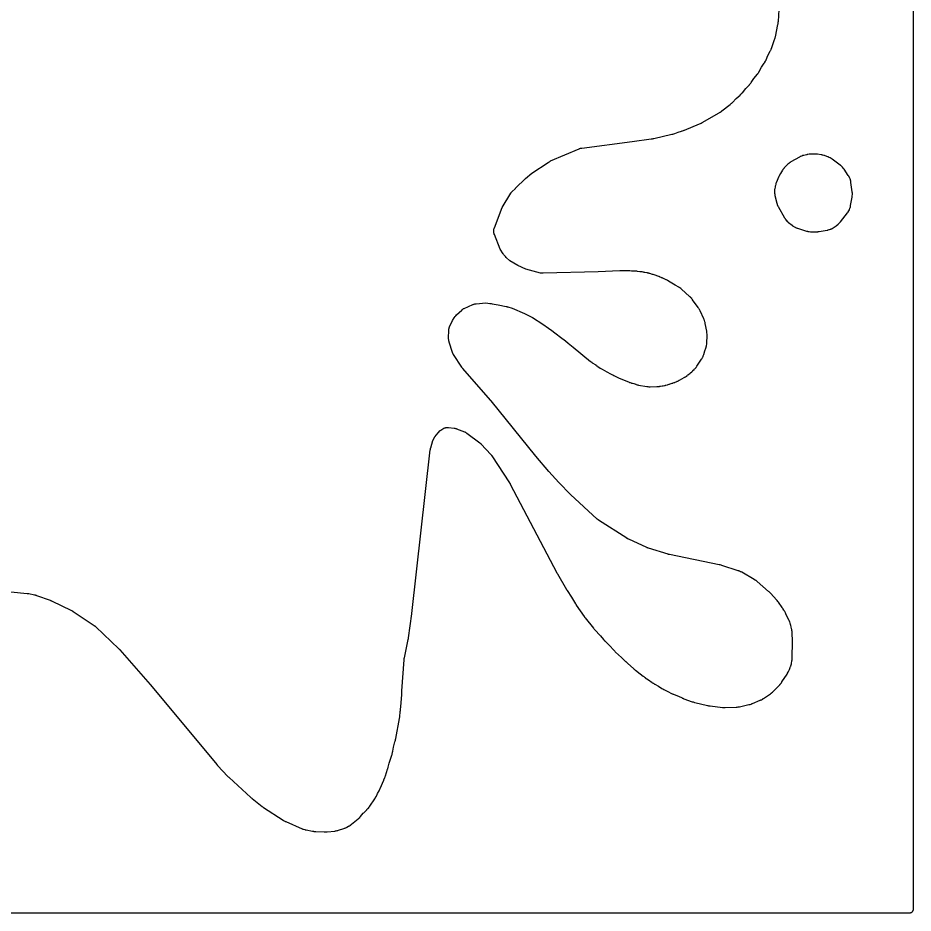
# Model space of a CAD drawing. Header units: millimetres. Extents: x 0 to 300, y 0 to 300.
# Drawn here: x 150 to 300, y -0.1 to 150 of the extents above; entities that cross this region are included whole.
import ezdxf

# ---------------------------------------------------------------- set-up
doc = ezdxf.new("R2010")
doc.units = ezdxf.units.MM
doc.layers.add('CUT', color=7, linetype='CONTINUOUS')

msp = doc.modelspace()

# ---------------------------------------------------------------- linework, layer by layer
at = {"layer": 'CUT'}
for points in [[(300.012, 298.5625), (300.012, 1.4375), (300.012, 0.5522), (300.0084, 0.4788), (299.9998, 0.4206), (299.9855, 0.3635), (299.9657, 0.3082), (299.9405, 0.255), (299.9103, 0.2046), (299.8753, 0.1573), (299.8358, 0.1137), (299.7922, 0.0743), (299.745, 0.0392), (299.6945, 0.009), (299.6414, -0.0162), (299.586, -0.036), (299.5289, -0.0503), (299.4708, -0.0589), (299.3973, -0.0625), (298.512, -0.0625), (1.4375, -0.0625)], [(148.7838, 53.7758), (151.5001, 53.5397), (151.5136, 53.5384), (151.545, 53.5352), (151.5585, 53.5337), (151.5749, 53.5318), (151.5883, 53.5301), (151.6197, 53.5259), (151.6331, 53.5241), (151.6542, 53.5209), (151.6676, 53.5188), (151.6988, 53.5138), (151.7122, 53.5115), (151.7285, 53.5086), (151.7418, 53.5061), (151.7728, 53.5), (151.7861, 53.4973), (152.7821, 53.288), (152.7973, 53.2847), (152.8326, 53.2766), (152.8477, 53.273), (152.8661, 53.2685), (152.8811, 53.2647), (152.9162, 53.2554), (152.9312, 53.2513), (152.9547, 53.2446), (152.9696, 53.2402), (153.0043, 53.2298), (153.0191, 53.2251), (153.0372, 53.2194), (153.0519, 53.2145), (153.0862, 53.2028), (153.1009, 53.1977), (155.3943, 52.3729), (155.4051, 52.369), (155.4302, 52.3595), (155.4409, 52.3554), (155.454, 52.3504), (155.4647, 52.3461), (155.4896, 52.3361), (155.5002, 52.3317), (155.517, 52.3247), (155.5276, 52.3202), (155.5522, 52.3095), (155.5627, 52.3049), (155.5755, 52.2991), (155.586, 52.2943), (155.6103, 52.283), (155.6207, 52.2781), (158.9411, 50.6846), (158.9557, 50.6774), (158.9897, 50.6604), (159.0042, 50.6529), (159.0217, 50.6437), (159.0361, 50.636), (159.0694, 50.6178), (159.0836, 50.6098), (159.1058, 50.5971), (159.1199, 50.5889), (159.1525, 50.5694), (159.1664, 50.5609), (159.1833, 50.5504), (159.197, 50.5417), (159.2289, 50.5211), (159.2425, 50.5121), (162.7762, 48.135), (162.784, 48.1297), (162.7963, 48.1212), (162.8157, 48.1075), (162.8441, 48.0868), (162.868, 48.0688), (162.8875, 48.0536), (162.8973, 48.0459), (162.9016, 48.0424), (162.9235, 48.0243), (162.9719, 47.9829), (163.0001, 47.9577), (163.0109, 47.9476), (163.0178, 47.9412), (166.9173, 44.2338), (166.9247, 44.2266), (166.9421, 44.2097), (166.9495, 44.2024), (166.9585, 44.1934), (166.9659, 44.186), (166.9829, 44.1687), (166.9901, 44.1613), (167.0015, 44.1494), (167.0086, 44.1418), (167.0252, 44.1241), (167.0323, 44.1165), (167.0408, 44.1072), (167.0478, 44.0994), (167.064, 44.0814), (167.0709, 44.0736), (172.1657, 38.2438), (172.1739, 38.2344), (172.1817, 38.2253), (172.1864, 38.2198), (172.1977, 38.2065), (172.2024, 38.2008), (183.2961, 24.8541), (183.3018, 24.8473), (183.3417, 24.8007), (183.3479, 24.7935), (183.3987, 24.7362), (183.4049, 24.7292), (183.4457, 24.6845), (183.4524, 24.6772), (185.1781, 22.8469), (185.1852, 22.8395), (185.2348, 22.7887), (185.2425, 22.7809), (185.3055, 22.7187), (185.3132, 22.7112), (185.3638, 22.6629), (185.3722, 22.6551), (188.999, 19.3268), (189.0082, 19.3185), (189.0686, 19.2654), (189.078, 19.2573), (189.1551, 19.1922), (189.1646, 19.1843), (189.2271, 19.1337), (189.2368, 19.126), (190.9065, 17.8302), (190.9161, 17.8229), (190.9794, 17.7758), (190.9892, 17.7686), (191.0699, 17.7111), (191.0798, 17.7041), (191.145, 17.6596), (191.1551, 17.6529), (194.4089, 15.5254), (194.4196, 15.5186), (194.4894, 15.475), (194.5002, 15.4684), (194.5428, 15.4431), (194.5648, 15.4306), (194.7096, 15.3525), (194.7321, 15.341), (194.7767, 15.3193), (194.7881, 15.3139), (194.8629, 15.2795), (194.8744, 15.2744), (197.6113, 14.0841), (197.6265, 14.0777), (197.7259, 14.0377), (197.7412, 14.0318), (197.8016, 14.0094), (197.8328, 13.9988), (198.0373, 13.9354), (198.069, 13.9266), (198.1314, 13.9109), (198.1475, 13.9071), (198.2521, 13.884), (198.2682, 13.8806), (199.3633, 13.6695), (199.385, 13.6658), (199.5262, 13.6439), (199.548, 13.6409), (199.726, 13.62), (199.7479, 13.6178), (199.8903, 13.6063), (199.9122, 13.605), (201.3262, 13.543), (201.337, 13.5426), (201.4121, 13.5407), (201.4233, 13.5405), (201.4726, 13.5401), (201.4963, 13.5404), (201.6442, 13.5452), (201.667, 13.5464), (201.7065, 13.5492), (201.7173, 13.55), (201.7913, 13.5566), (201.8032, 13.5578), (203.0825, 13.697), (203.0978, 13.6989), (203.1967, 13.7122), (203.2119, 13.7145), (203.2711, 13.724), (203.3013, 13.7297), (203.4965, 13.7715), (203.5264, 13.7787), (203.5844, 13.7942), (203.5991, 13.7984), (203.6949, 13.8267), (203.7096, 13.8313), (204.5984, 14.1194), (204.6114, 14.1237), (204.6958, 14.1532), (204.7087, 14.1579), (204.759, 14.1768), (204.7845, 14.1871), (204.9487, 14.2574), (204.9737, 14.2689), (205.022, 14.2923), (205.0343, 14.2984), (205.1138, 14.3392), (205.126, 14.3456), (205.3827, 14.4847), (205.3953, 14.4918), (205.4766, 14.5384), (205.4891, 14.5457), (205.5372, 14.5749), (205.5616, 14.5905), (205.717, 14.6952), (205.7405, 14.7119), (205.7856, 14.7456), (205.7971, 14.7543), (205.8709, 14.8122), (205.8821, 14.8212), (206.9818, 15.7271), (206.9924, 15.736), (207.0602, 15.7945), (207.0705, 15.8037), (207.1105, 15.8398), (207.1305, 15.8588), (207.2578, 15.9849), (207.2769, 16.0047), (207.3134, 16.0444), (207.3226, 16.0546), (207.3818, 16.122), (207.3907, 16.1324), (207.8463, 16.6756), (207.8606, 16.6884), (207.9498, 16.7584), (207.9607, 16.7672), (208.0311, 16.8251), (208.0418, 16.8341), (208.0833, 16.8699), (208.1041, 16.8887), (208.2345, 17.0124), (208.2734, 17.0528), (208.3918, 17.1881), (208.4097, 17.2097), (208.4438, 17.2526), (208.4524, 17.2636), (208.4769, 17.2959), (208.5791, 17.3975), (208.5895, 17.4082), (208.6565, 17.4782), (208.6667, 17.4891), (208.7059, 17.5322), (208.7254, 17.5547), (208.8485, 17.7043), (208.8669, 17.7277), (208.9016, 17.7745), (208.9104, 17.7865), (208.9662, 17.8657), (208.9747, 17.878), (209.7869, 19.0927), (209.793, 19.1021), (209.8353, 19.168), (209.8415, 19.1778), (209.8684, 19.2216), (209.8809, 19.2429), (209.9562, 19.3775), (209.9674, 19.3985), (209.9751, 19.4136), (209.9763, 19.4157), (210.0013, 19.4627), (210.0075, 19.4748), (210.0473, 19.5538), (210.0533, 19.566), (210.2566, 19.994), (210.4969, 20.4115), (210.5059, 20.4278), (210.563, 20.5345), (210.5715, 20.551), (210.6389, 20.687), (210.6469, 20.7038), (210.6972, 20.8138), (210.7047, 20.8308), (211.2915, 22.2264), (211.2966, 22.239), (211.329, 22.3211), (211.3338, 22.3338), (211.3721, 22.4378), (211.3766, 22.4506), (211.3848, 22.4744), (211.3948, 22.4961), (211.4029, 22.5145), (211.4534, 22.635), (211.4609, 22.6536), (211.5192, 22.8068), (211.526, 22.8257), (211.5683, 22.9493), (211.5745, 22.9684), (211.7462, 23.53), (211.9345, 24.0639), (211.9381, 24.0743), (211.9622, 24.1469), (211.9658, 24.1581), (211.9941, 24.2491), (211.9974, 24.2601), (212.0183, 24.3325), (212.0193, 24.3358), (212.035, 24.3898), (212.0389, 24.4037), (212.2124, 25.0552), (212.3731, 25.5811), (212.636, 26.4088), (212.6414, 26.4267), (212.6746, 26.5439), (212.6795, 26.5621), (212.7111, 26.6886), (212.7366, 26.7808), (212.7407, 26.7967), (212.7728, 26.9269), (212.7766, 26.9429), (212.7993, 27.0473), (212.8026, 27.0634), (212.9327, 27.7507), (213.1691, 28.6348), (213.1728, 28.6494), (213.1957, 28.7446), (213.1991, 28.7593), (213.2006, 28.7664), (213.2374, 28.9048), (213.2401, 28.915), (213.2578, 28.9866), (213.2604, 28.9976), (213.2808, 29.0872), (213.2831, 29.0981), (213.2979, 29.1691), (213.3002, 29.1808), (213.9328, 32.5564), (213.9354, 32.571), (213.9507, 32.6659), (213.9529, 32.6806), (213.9693, 32.8002), (213.9711, 32.8149), (213.9818, 32.9105), (213.9832, 32.9252), (214.0449, 33.6354), (214.0573, 33.7149), (214.06, 33.7335), (214.079, 33.8856), (214.081, 33.9042), (214.0924, 34.0258), (214.0938, 34.0445), (214.1273, 34.5856), (214.2952, 36.5211), (214.2962, 36.5332), (214.3014, 36.6122), (214.3021, 36.6244), (214.3067, 36.7237), (214.3071, 36.7359), (214.3091, 36.8151), (214.3093, 36.8273), (214.3112, 37.1757), (214.7001, 42.3878), (214.7013, 42.4028), (214.7045, 42.4378), (214.706, 42.4527), (214.708, 42.471), (214.7097, 42.4859), (214.7141, 42.5208), (214.7161, 42.5357), (214.7194, 42.5592), (214.7217, 42.5741), (214.7272, 42.6087), (214.7297, 42.6236), (214.7329, 42.6416), (214.7356, 42.6564), (214.7423, 42.6909), (214.7453, 42.7056), (215.4035, 45.8204), (215.4055, 45.8303), (215.4188, 45.8988), (215.4207, 45.9094), (215.4358, 45.995), (215.4375, 46.0055), (215.4482, 46.0734), (215.4498, 46.0845), (216.0009, 50.0756), (216.0014, 50.0791), (216.0047, 50.1036), (216.0051, 50.1074), (216.009, 50.138), (216.0094, 50.1417), (216.0123, 50.1659), (216.0128, 50.1698), (219.0978, 77.5924), (219.099, 77.6024), (219.1009, 77.6181), (219.1068, 77.6579), (219.1181, 77.7249), (219.1237, 77.7546), (219.1241, 77.7565), (219.1306, 77.786), (219.1465, 77.852), (219.1567, 77.891), (219.1611, 77.9062), (219.1639, 77.9158), (219.5411, 79.1745), (219.8483, 79.7736), (219.8534, 79.7834), (219.8583, 79.7927), (220.4088, 80.4561), (220.7507, 80.8096), (220.7574, 80.8165), (220.8007, 80.8492), (220.8359, 80.8746), (220.8499, 80.8842), (220.8589, 80.8903), (221.2182, 81.1302), (221.2282, 81.1367), (221.233, 81.1398), (221.2807, 81.1687), (221.3124, 81.1866), (221.3159, 81.1883), (221.3538, 81.2052), (221.4239, 81.2346), (221.5018, 81.2631), (221.5545, 81.2797), (221.6348, 81.3009), (221.6888, 81.3125), (221.7706, 81.3263), (221.8254, 81.3329), (221.9082, 81.339), (221.9634, 81.3406), (222.0464, 81.3391), (222.1222, 81.3342), (222.1636, 81.3306), (223.1181, 81.2248), (223.128, 81.2236), (223.1435, 81.2217), (223.1831, 81.216), (223.2335, 81.2076), (223.302, 81.1933), (223.3688, 81.1767), (223.4146, 81.1634), (223.4273, 81.1594), (223.4727, 81.1436), (223.4902, 81.137), (223.5014, 81.1326), (224.8203, 80.6135), (224.8295, 80.6098), (224.844, 80.6039), (224.8804, 80.5882), (224.9266, 80.567), (224.9885, 80.5356), (225.0483, 80.5024), (225.1077, 80.4663), (225.15, 80.4383), (225.1827, 80.4156), (225.1952, 80.4065), (225.2032, 80.4006), (227.3832, 78.7783), (227.3914, 78.7721), (227.4043, 78.7623), (227.4367, 78.7364), (227.4902, 78.6916), (227.5136, 78.6713), (227.5151, 78.67), (227.5378, 78.6488), (227.5881, 78.6004), (227.6173, 78.571), (227.6284, 78.5592), (227.6355, 78.5517), (229.2477, 76.8107), (229.2541, 76.8037), (229.2642, 76.7925), (229.28, 76.7746), (229.303, 76.7478), (229.3192, 76.7283), (229.3205, 76.7268), (229.3283, 76.7169), (229.3317, 76.7125), (229.3489, 76.6897), (229.3868, 76.6379), (229.4086, 76.6067), (229.4169, 76.5943), (229.4222, 76.5863), (232.3889, 72.0424), (232.3946, 72.0334), (232.408, 72.0124), (232.4137, 72.0033), (232.4206, 71.9922), (232.4262, 71.9831), (232.4391, 71.9617), (232.4446, 71.9525), (232.4531, 71.9379), (232.4585, 71.9287), (232.4709, 71.907), (232.4761, 71.8977), (232.4825, 71.8862), (232.4876, 71.8769), (232.4995, 71.8549), (232.5043, 71.8458), (240.3038, 56.984), (240.3077, 56.9767), (240.3162, 56.9609), (240.328, 56.9385), (240.3307, 56.9335), (240.3494, 56.8986), (240.3523, 56.8932), (240.3761, 56.85), (240.3791, 56.8447), (240.3982, 56.8108), (240.4014, 56.8052), (241.9119, 54.1891), (241.9161, 54.1818), (241.9463, 54.1312), (241.951, 54.1235), (241.9895, 54.061), (241.9942, 54.0535), (242.0254, 54.0046), (242.0306, 53.9966), (242.7618, 52.8891), (243.4258, 51.7865), (243.4305, 51.7788), (243.464, 51.7251), (243.4692, 51.7168), (243.512, 51.6506), (243.5172, 51.6426), (243.5519, 51.5908), (243.5576, 51.5823), (244.8817, 49.6732), (244.89, 49.6616), (244.9441, 49.5874), (244.9526, 49.576), (244.9637, 49.5615), (245.0048, 49.5049), (245.0126, 49.4943), (245.0642, 49.4264), (245.0722, 49.416), (246.4318, 47.7037), (246.4385, 47.6954), (246.4855, 47.6383), (246.4929, 47.6296), (246.5528, 47.5595), (246.5602, 47.551), (246.6086, 47.4965), (246.6167, 47.4877), (247.6033, 46.4209), (248.1067, 45.8242), (248.115, 45.8146), (248.1695, 45.7527), (248.178, 45.7432), (248.2481, 45.6669), (248.2568, 45.6577), (248.3139, 45.5981), (248.3228, 45.589), (248.9889, 44.9229), (249.9432, 43.8911), (249.9515, 43.8823), (250.0057, 43.826), (250.0142, 43.8174), (250.0837, 43.748), (250.0923, 43.7396), (250.1488, 43.6855), (250.1575, 43.6773), (251.1276, 42.7841), (251.5864, 42.3253), (251.5962, 42.3157), (251.6607, 42.2541), (251.6707, 42.2448), (251.7534, 42.1693), (251.7637, 42.1601), (251.8309, 42.1016), (251.8413, 42.0927), (252.2277, 41.7712), (253.1604, 40.9125), (253.1729, 40.9012), (253.2554, 40.8295), (253.2683, 40.8186), (253.3743, 40.7314), (253.3874, 40.7209), (253.4738, 40.6539), (253.4872, 40.6438), (254.2842, 40.0603), (254.7473, 39.675), (254.7616, 39.6635), (254.8555, 39.5901), (254.8701, 39.579), (254.9907, 39.4906), (255.0056, 39.48), (255.1038, 39.4125), (255.1191, 39.4023), (255.6451, 39.0639), (256.2985, 38.5855), (256.314, 38.5745), (256.4158, 38.5048), (256.4317, 38.4943), (256.5622, 38.4109), (256.5784, 38.4009), (256.6844, 38.3378), (256.7009, 38.3283), (257.3255, 37.9828), (257.8999, 37.6133), (257.9172, 37.6025), (258.031, 37.5347), (258.0487, 37.5245), (258.1942, 37.4443), (258.2123, 37.4348), (258.3304, 37.3748), (258.3487, 37.3659), (258.9287, 37.0958), (259.52, 36.7687), (259.5375, 36.7594), (259.6525, 36.7006), (259.6704, 36.6919), (259.817, 36.623), (259.8351, 36.6149), (259.9538, 36.5639), (259.9721, 36.5563), (260.6925, 36.2746), (261.2882, 35.9972), (261.3006, 35.9916), (261.3818, 35.956), (261.3944, 35.9506), (261.4974, 35.9083), (261.5101, 35.9032), (261.5928, 35.8714), (261.6056, 35.8666), (262.9883, 35.37), (263.0043, 35.3645), (263.1085, 35.3304), (263.1246, 35.3253), (263.2566, 35.2862), (263.2728, 35.2816), (263.3788, 35.2534), (263.3952, 35.2492), (263.4477, 35.2368), (265.5728, 34.7341), (265.5736, 34.7339), (265.5909, 34.7301), (265.7036, 34.7069), (265.721, 34.7036), (265.8632, 34.6787), (265.8807, 34.6759), (265.9946, 34.6594), (266.0122, 34.6572), (268.0398, 34.4245), (268.0503, 34.4234), (268.1236, 34.4163), (268.1346, 34.4153), (268.1828, 34.4116), (268.1869, 34.4113), (268.2107, 34.4095), (268.2341, 34.4081), (268.38, 34.4025), (268.4025, 34.402), (268.4416, 34.402), (268.4522, 34.4021), (268.5255, 34.4033), (268.5374, 34.4036), (270.3526, 34.4698), (270.3657, 34.4704), (270.4501, 34.4753), (270.4631, 34.4762), (270.5138, 34.4803), (270.5397, 34.4829), (270.7076, 34.5037), (270.7334, 34.5075), (270.7836, 34.516), (270.7964, 34.5183), (270.8795, 34.5341), (270.8923, 34.5367), (270.8944, 34.5371), (272.5008, 34.8798), (272.515, 34.883), (272.6069, 34.9049), (272.621, 34.9085), (272.6759, 34.923), (272.7038, 34.9311), (272.8838, 34.9882), (272.9113, 34.9976), (272.9645, 35.0174), (272.978, 35.0226), (273.0658, 35.0576), (273.0792, 35.0632), (274.4011, 35.6282), (274.4025, 35.6288), (274.4153, 35.6345), (274.4983, 35.6722), (274.511, 35.6782), (274.5603, 35.7021), (274.5852, 35.7149), (274.7454, 35.8018), (274.7697, 35.8158), (274.8166, 35.8441), (274.8285, 35.8515), (274.9053, 35.9005), (274.9171, 35.9082), (276.0902, 36.6953), (276.1026, 36.7038), (276.1826, 36.7605), (276.1948, 36.7694), (276.242, 36.8046), (276.2517, 36.8122), (276.2704, 36.8263), (276.2946, 36.8454), (276.4486, 36.9737), (276.4718, 36.9941), (276.516, 37.035), (276.5272, 37.0456), (276.5991, 37.1155), (276.61, 37.1264), (277.1142, 37.6432), (277.5977, 38.1332), (277.6091, 38.1451), (277.6825, 38.2238), (277.6937, 38.236), (277.7364, 38.2844), (277.7576, 38.3098), (277.7587, 38.3112), (277.7702, 38.3242), (277.7895, 38.3472), (277.911, 38.4996), (277.9292, 38.5236), (277.9633, 38.5712), (277.9719, 38.5835), (278.0269, 38.6641), (278.0352, 38.6766), (278.8972, 40.0126), (278.9037, 40.0229), (278.9453, 40.0904), (278.9516, 40.1008), (278.9758, 40.1419), (278.9877, 40.1631), (279.0625, 40.3028), (279.0736, 40.3245), (279.0944, 40.3674), (279.0996, 40.3784), (279.1327, 40.4504), (279.1376, 40.4615), (279.1406, 40.4683), (279.1411, 40.4691), (279.1496, 40.4843), (279.1821, 40.5437), (279.1979, 40.5747), (279.2944, 40.7786), (279.3084, 40.8104), (279.3338, 40.8732), (279.34, 40.8894), (279.3793, 40.9952), (279.3851, 41.0116), (279.4135, 41.0955), (279.427, 41.1265), (279.4338, 41.1427), (279.4763, 41.2488), (279.4826, 41.2652), (279.5062, 41.3297), (279.5174, 41.363), (279.5834, 41.5817), (279.5926, 41.6157), (279.6085, 41.6824), (279.6124, 41.6996), (279.6356, 41.8115), (279.639, 41.8288), (279.6986, 42.1643), (279.7005, 42.1754), (279.7127, 42.2528), (279.7144, 42.2643), (279.7215, 42.3152), (279.7244, 42.3398), (279.7392, 42.4935), (279.7411, 42.5172), (279.7434, 42.5585), (279.7439, 42.5697), (279.7469, 42.6471), (279.7472, 42.6597), (279.7963, 45.5437), (279.7963, 45.5613), (279.7949, 45.676), (279.7944, 45.6937), (279.7884, 45.8375), (279.7874, 45.8552), (279.7792, 45.9696), (279.7777, 45.9872), (279.7312, 46.4475), (279.7357, 46.8686), (279.7358, 46.8812), (279.7349, 46.9629), (279.7347, 46.9755), (279.7331, 47.0246), (279.7318, 47.0497), (279.7201, 47.2105), (279.7143, 47.2605), (279.6891, 47.4197), (279.6847, 47.4445), (279.675, 47.4926), (279.6724, 47.5049), (279.6546, 47.5847), (279.6517, 47.5969), (279.5725, 47.9196), (279.5705, 47.9306), (279.5241, 48.1436), (279.5059, 48.2092), (279.4899, 48.2562), (279.4654, 48.3562), (279.4616, 48.3709), (279.4356, 48.4661), (279.4314, 48.4808), (279.4144, 48.5376), (279.4049, 48.5665), (279.3388, 48.7524), (279.3278, 48.7808), (279.3052, 48.8356), (279.2992, 48.8495), (279.2591, 48.9398), (279.2527, 48.9536), (278.6946, 50.1293), (278.6899, 50.1389), (278.6566, 50.2059), (278.6516, 50.2158), (278.6289, 50.2593), (278.6176, 50.2801), (278.5446, 50.408), (278.5329, 50.4275), (278.512, 50.461), (278.5063, 50.47), (278.4661, 50.5321), (278.4595, 50.5421), (278.3823, 50.6562), (278.3676, 50.6832), (278.3497, 50.7137), (278.228, 50.9082), (278.2084, 50.9376), (278.1685, 50.9938), (278.1581, 51.008), (278.0888, 51.0996), (278.0779, 51.1136), (278.0458, 51.1536), (277.4467, 52.039), (277.4349, 52.056), (277.356, 52.1644), (277.3435, 52.1808), (277.2399, 52.3133), (277.2269, 52.3294), (277.1407, 52.4321), (277.1272, 52.4477), (276.1939, 53.4855), (276.1808, 53.4995), (276.0944, 53.5896), (276.0809, 53.6032), (275.969, 53.7127), (275.9551, 53.7259), (275.8844, 53.7907), (275.8803, 53.7946), (275.8702, 53.8039), (275.8034, 53.864), (275.793, 53.8731), (273.8535, 55.5394), (273.8426, 55.5486), (273.7707, 55.6074), (273.7595, 55.6164), (273.7154, 55.6507), (273.6925, 55.6677), (273.5407, 55.7748), (273.5169, 55.7907), (273.4698, 55.8207), (273.4577, 55.8283), (273.3781, 55.8763), (273.3658, 55.8835), (273.365, 55.884), (271.297, 57.0656), (271.2837, 57.073), (271.1967, 57.1198), (271.1832, 57.1269), (271.1302, 57.1537), (271.1027, 57.1667), (270.9221, 57.2469), (270.894, 57.2585), (270.8385, 57.2798), (270.8243, 57.2851), (270.7311, 57.3182), (270.7167, 57.3231), (267.9625, 58.2245), (267.9457, 58.2297), (267.8364, 58.262), (267.8195, 58.2667), (267.6812, 58.3032), (267.6642, 58.3074), (267.5532, 58.3332), (267.5361, 58.3369), (259.1827, 60.0246), (259.1715, 60.027), (259.1452, 60.0326), (259.134, 60.0351), (259.1203, 60.0382), (259.1091, 60.0409), (259.0829, 60.0472), (259.0718, 60.05), (259.0541, 60.0545), (259.043, 60.0574), (259.0171, 60.0644), (259.006, 60.0675), (258.9925, 60.0713), (258.9814, 60.0745), (258.9557, 60.0822), (258.9446, 60.0855), (255.6682, 61.1051), (255.6547, 61.1095), (255.6232, 61.1198), (255.6097, 61.1244), (255.5933, 61.13), (255.5799, 61.1348), (255.5488, 61.1461), (255.5354, 61.1511), (255.5145, 61.1591), (255.5013, 61.1643), (255.4705, 61.1766), (255.4573, 61.182), (255.4413, 61.1887), (255.4283, 61.1943), (255.3979, 61.2075), (255.3849, 61.2133), (252.3471, 62.5993), (252.3326, 62.6061), (252.2988, 62.6223), (252.2843, 62.6293), (252.2668, 62.6381), (252.2525, 62.6454), (252.2193, 62.6628), (252.2051, 62.6703), (252.1829, 62.6824), (252.1689, 62.6903), (252.1363, 62.7088), (252.1224, 62.7169), (252.1055, 62.7269), (252.0918, 62.7352), (252.0599, 62.7549), (252.0463, 62.7634), (247.3115, 65.8039), (247.3033, 65.8092), (247.2906, 65.8176), (247.2587, 65.8396), (247.2056, 65.8779), (247.1822, 65.8953), (247.1808, 65.8964), (247.158, 65.9146), (247.1075, 65.9562), (247.0781, 65.9815), (247.0668, 65.9917), (247.0596, 65.9982), (242.5894, 70.108), (240.6621, 72.0928), (240.6257, 72.1303), (238.9814, 73.9425), (236.7719, 76.5228), (229.2702, 85.7998), (229.2668, 85.8039), (229.2432, 85.8326), (229.2395, 85.837), (229.2097, 85.8725), (229.2061, 85.8768), (229.1823, 85.9047), (229.1783, 85.9092), (224.5366, 91.2248), (224.5264, 91.2367), (224.5029, 91.2646), (224.4929, 91.2767), (224.4809, 91.2915), (224.4711, 91.3037), (224.4533, 91.3263), (224.4411, 91.3424), (224.4317, 91.3551), (224.41, 91.3848), (224.4009, 91.3976), (224.3898, 91.4133), (224.3809, 91.4262), (224.3603, 91.4566), (224.3515, 91.4697), (222.9906, 93.5556), (222.9853, 93.5638), (222.9771, 93.5767), (222.9568, 93.6101), (222.9318, 93.6534), (222.8999, 93.7138), (222.8775, 93.7605), (222.853, 93.8171), (222.8347, 93.8644), (222.8212, 93.9017), (222.8162, 93.9164), (222.8131, 93.9258), (222.2523, 95.65), (222.2484, 95.6623), (222.2424, 95.6815), (222.2287, 95.731), (222.2129, 95.7946), (222.1956, 95.8829), (222.183, 95.9703), (222.1746, 96.0598), (222.1718, 96.1253), (222.1711, 96.1767), (222.1713, 96.1967), (222.1716, 96.2096), (222.2153, 97.7615), (222.2157, 97.7722), (222.2163, 97.7891), (222.2191, 97.832), (222.2239, 97.8868), (222.2336, 97.9614), (222.2399, 97.9977), (222.2462, 98.0247), (222.2673, 98.1006), (222.2922, 98.1767), (222.3128, 98.2315), (222.3301, 98.2739), (222.3372, 98.2903), (222.3419, 98.3008), (222.7872, 99.2871), (223.0946, 99.7087), (223.2786, 99.9611), (223.3529, 100.063), (223.4603, 100.2102), (224.3512, 101.0336), (224.3583, 101.04), (224.3694, 101.0501), (224.3874, 101.0659), (224.4143, 101.089), (224.4376, 101.1083), (224.4424, 101.1122), (224.4824, 101.1424), (224.528, 101.1749), (224.5613, 101.1958), (224.5634, 101.197), (224.5993, 101.2172), (224.6808, 101.2607), (224.7299, 101.285), (224.7494, 101.2939), (224.7619, 101.2996), (226.2296, 101.9445), (226.241, 101.9494), (226.2589, 101.9569), (226.3052, 101.975), (226.3649, 101.9965), (226.4481, 102.0219), (226.5309, 102.0429), (226.6161, 102.0602), (226.6788, 102.0698), (226.7282, 102.0759), (226.7475, 102.0778), (226.7599, 102.0789), (228.4033, 102.2149), (228.7151, 102.1796), (229.0972, 102.1364), (229.1895, 102.1259), (229.2074, 102.1239), (229.2332, 102.121), (229.2835, 102.1153), (229.4818, 102.0928), (230.4681, 101.9092), (231.7998, 101.637), (231.8134, 101.6341), (231.8448, 101.6271), (231.8583, 101.6241), (231.8747, 101.6202), (231.8881, 101.6169), (231.9194, 101.609), (231.9328, 101.6055), (231.9538, 101.5998), (231.9671, 101.5961), (231.9981, 101.5873), (232.0114, 101.5834), (232.0275, 101.5785), (232.0407, 101.5744), (232.0714, 101.5646), (232.0846, 101.5603), (232.7976, 101.3204), (234.8668, 100.4626), (235.5471, 100.1046), (236.2176, 99.7517), (237.9442, 98.6649), (238.903, 98.0006), (239.1418, 97.8352), (239.213, 97.7834), (240.206, 97.0611), (240.9369, 96.4808), (241.7369, 95.8455), (242.2141, 95.4665), (243.0595, 94.7951), (245.9437, 92.4219), (245.9555, 92.4125), (246.0325, 92.3523), (246.0444, 92.3432), (246.1431, 92.27), (246.1553, 92.2612), (246.2352, 92.2049), (246.2476, 92.1964), (246.811, 91.8207), (246.8474, 91.7938), (246.8648, 91.7814), (247.0088, 91.683), (247.0267, 91.6712), (247.1442, 91.5968), (247.1625, 91.5857), (247.1686, 91.5822), (247.5777, 91.3093), (247.5898, 91.3014), (247.6689, 91.2514), (247.6812, 91.2438), (247.782, 91.1834), (247.7945, 91.1761), (247.8759, 91.1299), (247.8885, 91.1229), (248.7037, 90.6858), (249.2829, 90.3477), (249.2976, 90.3394), (249.3939, 90.2868), (249.4088, 90.2789), (249.5314, 90.2162), (249.5466, 90.2088), (249.6457, 90.1616), (249.661, 90.1546), (249.8518, 90.0703), (250.3116, 89.8238), (250.3246, 89.817), (250.4098, 89.774), (250.423, 89.7675), (250.5312, 89.7162), (250.5445, 89.7101), (250.6316, 89.6713), (250.6451, 89.6655), (252.4024, 88.9343), (252.4148, 88.9293), (252.4952, 88.8979), (252.5077, 88.8932), (252.5564, 88.8754), (252.5816, 88.8668), (252.7463, 88.8149), (252.7718, 88.8074), (252.818, 88.7951), (252.8206, 88.7943), (252.8777, 88.7788), (252.8924, 88.7751), (252.9881, 88.7518), (253.0028, 88.7483), (253.2239, 88.7003), (253.3567, 88.6459), (253.3718, 88.6399), (253.4709, 88.6024), (253.4862, 88.5968), (253.5463, 88.5759), (253.5773, 88.5661), (253.7807, 88.5075), (253.8123, 88.4993), (253.8742, 88.485), (253.8902, 88.4816), (253.994, 88.4607), (254.01, 88.4577), (255.3633, 88.2228), (255.3772, 88.2205), (255.4677, 88.207), (255.4817, 88.2051), (255.5363, 88.1982), (255.5643, 88.1954), (255.7467, 88.1811), (255.7749, 88.1796), (255.8298, 88.1779), (255.8439, 88.1776), (255.9355, 88.1769), (255.9496, 88.177), (257.0642, 88.1948), (257.0789, 88.1952), (257.1742, 88.199), (257.1889, 88.1998), (257.2461, 88.2035), (257.2753, 88.2061), (257.4648, 88.2278), (257.4939, 88.2318), (257.5505, 88.2411), (257.5649, 88.2437), (257.6587, 88.2615), (257.6731, 88.2644), (257.9728, 88.3288), (258.0309, 88.3342), (258.047, 88.336), (258.1096, 88.3435), (258.1416, 88.3483), (258.3483, 88.3847), (258.3799, 88.3911), (258.4413, 88.4054), (258.457, 88.4093), (258.5586, 88.4358), (258.5742, 88.4401), (258.5782, 88.4412), (258.8152, 88.5099), (258.8319, 88.5138), (258.9624, 88.5466), (258.9824, 88.552), (259.1446, 88.5987), (259.1644, 88.6048), (259.2923, 88.6466), (259.3119, 88.6533), (259.3187, 88.6558), (259.6537, 88.7529), (259.6541, 88.753), (259.666, 88.7566), (259.7432, 88.7807), (259.755, 88.7845), (259.8011, 88.8), (259.8245, 88.8083), (259.9754, 88.866), (259.9985, 88.8754), (260.0431, 88.8946), (260.0545, 88.8996), (260.1281, 88.9331), (260.1393, 88.9384), (260.2843, 89.008), (260.3915, 89.0471), (260.4019, 89.051), (260.4745, 89.0791), (260.4853, 89.0833), (260.5325, 89.1026), (260.5551, 89.1124), (260.6945, 89.1761), (260.7158, 89.1863), (260.7524, 89.2048), (260.7623, 89.21), (260.8303, 89.2459), (260.8413, 89.2519), (261.653, 89.7031), (261.6673, 89.7114), (261.7592, 89.7658), (261.7733, 89.7744), (261.8275, 89.8086), (261.8549, 89.8269), (262.0291, 89.9505), (262.0554, 89.9703), (262.1056, 90.0102), (262.1183, 90.0206), (262.2001, 90.0894), (262.2031, 90.0921), (262.2755, 90.1397), (262.2867, 90.1473), (262.3589, 90.1971), (262.3699, 90.2049), (262.4126, 90.2359), (262.4341, 90.2522), (262.5713, 90.3614), (262.592, 90.3787), (262.6318, 90.4134), (262.6418, 90.4224), (262.7066, 90.4815), (262.7165, 90.4907), (262.9226, 90.6875), (263.0415, 90.7945), (263.0873, 90.8405), (263.1131, 90.8694), (263.3341, 91.0803), (263.3461, 91.0921), (263.4232, 91.17), (263.4349, 91.1822), (263.4799, 91.2302), (263.5022, 91.2554), (263.6427, 91.4235), (263.6636, 91.45), (263.7029, 91.5027), (263.7127, 91.5164), (263.7757, 91.6061), (263.7852, 91.62), (264.5506, 92.7789), (264.5578, 92.79), (264.6035, 92.8627), (264.6104, 92.8739), (264.6369, 92.9182), (264.65, 92.9411), (264.7305, 93.09), (264.7536, 93.1376), (264.8207, 93.293), (264.8306, 93.3175), (264.849, 93.3657), (264.8535, 93.3781), (264.8789, 93.4495), (264.888, 93.4733), (264.8933, 93.4877), (264.9266, 93.5817), (264.9315, 93.5962), (265.13, 94.207), (265.2792, 94.6577), (265.2834, 94.6709), (265.3097, 94.757), (265.3136, 94.7703), (265.3282, 94.8224), (265.3351, 94.8493), (265.3751, 95.0223), (265.3786, 95.0418), (265.3821, 95.0569), (265.3917, 95.1109), (265.4148, 95.2851), (265.4177, 95.3123), (265.4223, 95.3657), (265.4233, 95.3793), (265.4289, 95.4682), (265.4296, 95.4819), (265.4811, 96.765), (265.4816, 96.782), (265.4829, 96.8928), (265.4828, 96.9098), (265.4817, 96.9763), (265.4802, 97.0103), (265.4639, 97.2311), (265.4639, 97.2312), (265.4639, 97.2317), (265.4605, 97.2658), (265.4519, 97.332), (265.4494, 97.3489), (265.432, 97.4588), (265.4291, 97.4757), (265.1853, 98.7728), (265.1817, 98.7904), (265.1567, 98.9046), (265.1526, 98.9221), (265.1431, 98.9599), (265.1417, 98.9658), (265.1244, 99.0342), (265.1145, 99.069), (265.0433, 99.293), (265.0313, 99.3271), (265.0059, 99.393), (264.9991, 99.4097), (264.9535, 99.5182), (264.9462, 99.5347), (264.3292, 100.8856), (264.3228, 100.8992), (264.2799, 100.9872), (264.2731, 101.0006), (264.2567, 101.0323), (264.2563, 101.0331), (264.2529, 101.0396), (264.246, 101.0528), (264.2457, 101.0535), (264.2289, 101.0856), (264.2143, 101.1122), (264.1656, 101.1951), (264.1147, 101.2826), (264.0988, 101.3085), (264.0665, 101.3581), (264.058, 101.3707), (264.0021, 101.4519), (263.9934, 101.4643), (263.053, 102.7596), (263.0435, 102.7723), (262.9808, 102.8541), (262.9709, 102.8665), (262.932, 102.9146), (262.9114, 102.9387), (262.7734, 103.0917), (262.7554, 103.1108), (262.7176, 103.1524), (262.6955, 103.1756), (262.6511, 103.2196), (262.6396, 103.2308), (262.5637, 103.3021), (262.5519, 103.3129), (261.2146, 104.5046), (261.2044, 104.5135), (261.1371, 104.5708), (261.1266, 104.5795), (261.0854, 104.613), (261.0639, 104.6297), (260.9219, 104.7348), (260.8997, 104.7504), (260.8556, 104.7801), (260.8443, 104.7875), (260.8416, 104.7893), (260.8269, 104.7991), (260.8155, 104.8065), (260.7411, 104.854), (260.7296, 104.8611), (260.1281, 105.2258), (259.0333, 105.8919), (259.0213, 105.899), (258.9431, 105.9441), (258.931, 105.951), (258.9304, 105.9513), (258.8851, 105.9776), (258.8752, 105.9833), (258.8311, 106.0078), (258.8097, 106.0191), (258.6745, 106.0873), (258.6535, 106.0974), (258.6166, 106.1142), (258.6066, 106.1187), (258.5369, 106.149), (258.5255, 106.1538), (258.0408, 106.3526), (257.9675, 106.3937), (257.955, 106.4005), (257.873, 106.4439), (257.8604, 106.4504), (257.8105, 106.4753), (257.7847, 106.4874), (257.6151, 106.5622), (257.5887, 106.5731), (257.5367, 106.5932), (257.5234, 106.5981), (257.4361, 106.6294), (257.4226, 106.6341), (257.0672, 106.752), (256.9475, 106.8011), (256.9273, 106.809), (256.7956, 106.8575), (256.7752, 106.8646), (256.6078, 106.9196), (256.5871, 106.926), (256.4522, 106.9649), (256.4313, 106.9706), (256.3391, 106.9936), (255.9128, 107.1351), (255.9013, 107.1388), (255.826, 107.1621), (255.8144, 107.1655), (255.7689, 107.1786), (255.7454, 107.1849), (255.5924, 107.2222), (255.5688, 107.2275), (255.5223, 107.2369), (255.5104, 107.2392), (255.4329, 107.2532), (255.4209, 107.2552), (255.0662, 107.312), (254.9376, 107.3442), (254.9267, 107.3468), (254.85, 107.3645), (254.8385, 107.367), (254.788, 107.3776), (254.7636, 107.3822), (254.6107, 107.4077), (254.587, 107.4112), (254.5458, 107.4163), (254.5346, 107.4177), (254.4573, 107.4259), (254.4447, 107.4271), (254.2343, 107.4452), (253.8419, 107.508), (253.8216, 107.5109), (253.6895, 107.5275), (253.6691, 107.5297), (253.5028, 107.5448), (253.4839, 107.5461), (253.471, 107.5473), (253.4504, 107.5488), (253.3165, 107.5563), (253.2958, 107.5571), (252.8094, 107.5675), (252.559, 107.589), (252.5417, 107.5902), (252.4298, 107.5966), (252.4125, 107.5973), (252.2717, 107.6013), (252.2545, 107.6015), (252.1423, 107.6014), (252.125, 107.6012), (251.7519, 107.5901), (251.0706, 107.6047), (251.0619, 107.6048), (251.001, 107.6052), (250.9917, 107.6052), (250.9158, 107.6046), (250.9066, 107.6044), (250.8467, 107.603), (250.8369, 107.6026), (247.2399, 107.4568), (238.0385, 107.1848), (237.6624, 107.2137), (237.6353, 107.2189), (237.5948, 107.2276), (237.579, 107.2314), (237.5689, 107.2338), (235.0804, 107.8604), (233.7455, 108.4818), (232.4002, 109.2977), (231.8164, 109.8241), (231.6716, 109.9957), (231.4225, 110.2907), (231.356, 110.3694), (231.2933, 110.4437), (230.7872, 111.2482), (229.8343, 113.6642), (229.8199, 113.7033), (229.7952, 113.7755), (229.7719, 113.8555), (229.7589, 113.9094), (229.7431, 113.9912), (229.7352, 114.0461), (229.727, 114.129), (229.7242, 114.1844), (229.7237, 114.2678), (229.726, 114.3232), (229.7333, 114.4062), (229.7407, 114.4612), (229.7556, 114.5431), (229.768, 114.5972), (229.7905, 114.6774), (229.8144, 114.7499), (229.8284, 114.7892), (231.1298, 118.1926), (232.5727, 120.5968), (232.5757, 120.6018), (232.5901, 120.6222), (232.6346, 120.682), (232.6549, 120.7083), (232.6562, 120.7099), (232.6774, 120.7354), (232.7262, 120.7918), (232.756, 120.8246), (232.768, 120.8371), (232.7756, 120.845), (233.348, 121.4299), (233.3582, 121.4406), (233.4172, 121.5039), (234.9832, 123.0503), (235.0466, 123.1007), (236.1095, 123.9453), (238.8278, 125.7643), (239.1746, 125.9753), (239.1962, 125.9861), (239.2338, 126.0038), (239.2486, 126.0104), (239.2582, 126.0145), (244.0614, 128.0743), (244.0709, 128.0784), (244.0858, 128.0845), (244.1242, 128.0995), (244.1738, 128.1175), (244.2425, 128.1393), (244.311, 128.1581), (244.3599, 128.1694), (244.4102, 128.1789), (244.4501, 128.1855), (244.4657, 128.1877), (244.4757, 128.1891), (252.9133, 129.2964), (256.1243, 129.7169), (256.1427, 129.7196), (256.1619, 129.7227), (256.1955, 129.7271), (256.2099, 129.7292), (256.3036, 129.7438), (256.318, 129.7463), (256.4351, 129.7675), (256.4494, 129.7702), (256.5422, 129.7894), (256.5565, 129.7925), (259.5773, 130.4926), (259.5975, 130.4976), (259.7275, 130.5325), (259.7475, 130.5382), (259.909, 130.5877), (259.9288, 130.5941), (260.0561, 130.6379), (260.0756, 130.645), (260.6353, 130.8594), (261.1749, 130.9997), (261.195, 131.0053), (261.3254, 131.0441), (261.3454, 131.0504), (261.5071, 131.1047), (261.5268, 131.1117), (261.6542, 131.1595), (261.6736, 131.1672), (264.2207, 132.2256), (264.239, 132.2336), (264.3566, 132.2871), (264.3746, 132.2956), (264.5199, 132.3676), (264.5311, 132.3734), (264.5374, 132.3766), (264.5792, 132.3988), (264.5898, 132.4045), (264.6104, 132.4159), (264.6514, 132.438), (264.6687, 132.4477), (267.5214, 134.1055), (267.5397, 134.1165), (267.6569, 134.1904), (267.6747, 134.202), (267.8184, 134.2998), (267.8358, 134.3121), (267.9475, 134.394), (267.9644, 134.4069), (269.3456, 135.4979), (269.3612, 135.5107), (269.4612, 135.5953), (269.4764, 135.6086), (269.5982, 135.7189), (269.6129, 135.7327), (269.707, 135.8238), (269.7213, 135.8381), (270.3649, 136.5047), (271.0202, 137.0741), (271.0298, 137.0827), (271.0921, 137.1392), (271.1016, 137.148), (271.1383, 137.1828), (271.1567, 137.201), (271.2736, 137.3218), (271.2912, 137.3408), (271.3247, 137.3786), (271.3332, 137.3883), (271.3877, 137.4524), (271.3959, 137.4624), (271.9653, 138.1624), (272.5255, 138.7425), (272.5342, 138.7518), (272.5906, 138.8127), (272.5992, 138.8222), (272.6323, 138.8596), (272.6488, 138.879), (272.7535, 139.0078), (272.7692, 139.0279), (272.799, 139.068), (272.8065, 139.0783), (272.8547, 139.1459), (272.862, 139.1564), (273.3133, 139.8196), (273.9161, 140.5607), (273.9248, 140.5716), (273.9802, 140.643), (273.9886, 140.6541), (274.0209, 140.6978), (274.0369, 140.7206), (274.1374, 140.8707), (274.1524, 140.8942), (274.1805, 140.9407), (274.1875, 140.9527), (274.2325, 141.0311), (274.2393, 141.0432), (274.6072, 141.7208), (275.0675, 142.3973), (275.0759, 142.4099), (275.1293, 142.4928), (275.1373, 142.5056), (275.1681, 142.5562), (275.1832, 142.5825), (275.277, 142.7556), (275.2908, 142.7827), (275.3163, 142.8361), (275.3227, 142.8498), (275.3629, 142.9398), (275.369, 142.9537), (275.6762, 143.6898), (276.0782, 144.4303), (276.0835, 144.4403), (276.1198, 144.5101), (276.1251, 144.5206), (276.1479, 144.5668), (276.1585, 144.5893), (276.2213, 144.731), (276.2306, 144.753), (276.2459, 144.7916), (276.2499, 144.8021), (276.2773, 144.8749), (276.2816, 144.8868), (276.7966, 146.3522), (276.8029, 146.3711), (276.8416, 146.4942), (276.8472, 146.5132), (276.8907, 146.6693), (276.8957, 146.6885), (276.9262, 146.814), (276.9306, 146.8333), (277.3629, 148.9079), (277.3649, 148.9182), (277.3787, 148.9905), (277.3806, 149.0013), (277.3888, 149.0489), (277.3922, 149.0719), (277.4112, 149.2156), (277.4137, 149.2378), (277.4173, 149.2765), (277.4181, 149.2861), (277.4199, 149.3055), (277.4208, 149.316), (277.4263, 149.3888), (277.4271, 149.4006), (277.5394, 151.409)]]:
    msp.add_lwpolyline(points, dxfattribs=at)
msp.add_lwpolyline([(276.8215, 120.4147), (276.8316, 120.3579), (276.8343, 120.3434), (276.8533, 120.2493), (276.8564, 120.2348), (277.104, 119.1483), (277.1074, 119.1342), (277.1305, 119.0428), (277.1342, 119.0288), (277.1495, 118.9742), (277.158, 118.9465), (277.2166, 118.77), (277.2375, 118.7159), (277.3129, 118.546), (277.3253, 118.5198), (277.3507, 118.4692), (277.3574, 118.4563), (277.4017, 118.3731), (277.4087, 118.3604), (278.4555, 116.5069), (278.4627, 116.4946), (278.5102, 116.415), (278.5176, 116.4028), (278.5473, 116.3556), (278.5631, 116.3318), (278.6678, 116.1819), (278.7026, 116.1367), (278.8194, 115.9992), (278.8584, 115.9575), (278.9895, 115.8301), (279.0105, 115.8107), (279.0522, 115.7738), (279.063, 115.7644), (279.134, 115.7047), (279.145, 115.6956), (279.7265, 115.229), (279.7377, 115.2203), (279.8109, 115.1643), (279.8223, 115.1559), (279.8671, 115.1233), (279.8904, 115.1071), (280.0423, 115.0073), (280.0911, 114.9784), (280.2495, 114.8945), (280.3008, 114.8704), (280.4688, 114.8008), (280.4952, 114.7906), (280.5473, 114.7719), (280.5607, 114.7672), (280.6482, 114.7381), (280.6617, 114.7338), (282.1645, 114.2722), (282.1789, 114.268), (282.2727, 114.2417), (282.2871, 114.2379), (282.3439, 114.2235), (282.3731, 114.2169), (282.5614, 114.1791), (282.6207, 114.1702), (282.8118, 114.1514), (282.8417, 114.1492), (282.9001, 114.1464), (282.9151, 114.1459), (283.0125, 114.1436), (283.0275, 114.1434), (283.7317, 114.1447), (283.7441, 114.1448), (283.825, 114.1467), (283.8374, 114.1471), (283.886, 114.1492), (283.9109, 114.1508), (284.072, 114.1644), (284.0967, 114.1671), (284.145, 114.1732), (284.1573, 114.1749), (284.2373, 114.1867), (284.2496, 114.1887), (285.5852, 114.4147), (285.5991, 114.4173), (285.6894, 114.4347), (285.7033, 114.4376), (285.7573, 114.4494), (285.7848, 114.4561), (285.96, 114.5031), (286.0139, 114.5203), (286.1838, 114.5836), (286.2101, 114.5941), (286.261, 114.6158), (286.2739, 114.6215), (286.3576, 114.6596), (286.3704, 114.6656), (286.4859, 114.7215), (286.4976, 114.7273), (286.5729, 114.7657), (286.5844, 114.7718), (286.6291, 114.7959), (286.6518, 114.8087), (286.795, 114.8941), (286.8385, 114.9226), (286.9738, 115.02), (286.9945, 115.0357), (287.0344, 115.0672), (287.0446, 115.0753), (287.1098, 115.1291), (287.1198, 115.1374), (287.427, 115.402), (287.4378, 115.4115), (287.5076, 115.4746), (287.5182, 115.4844), (287.5592, 115.5233), (287.5797, 115.5437), (287.7097, 115.6795), (287.7292, 115.7009), (287.7662, 115.7436), (287.7756, 115.7546), (287.8355, 115.827), (287.8446, 115.8383), (288.9964, 117.301), (289.0054, 117.3128), (289.0633, 117.3901), (289.072, 117.4021), (289.1057, 117.4495), (289.1223, 117.4741), (289.2247, 117.6347), (289.2542, 117.6864), (289.3391, 117.854), (289.3633, 117.9083), (289.4312, 118.0835), (289.4499, 118.1399), (289.5008, 118.3235), (289.5081, 118.3524), (289.5208, 118.409), (289.5239, 118.4235), (289.5427, 118.5183), (289.5454, 118.5329), (289.7955, 119.9768), (289.7979, 119.9919), (289.8124, 120.0907), (289.8145, 120.106), (289.8217, 120.1655), (289.8246, 120.1961), (289.8382, 120.3926), (289.8393, 120.454), (289.8327, 120.6508), (289.8309, 120.6815), (289.8258, 120.7413), (289.8243, 120.7566), (289.8133, 120.8558), (289.8114, 120.8711), (289.599, 122.4249), (289.597, 122.4388), (289.5826, 122.5283), (289.5802, 122.5421), (289.5703, 122.5957), (289.5646, 122.623), (289.524, 122.7973), (289.5088, 122.851), (289.453, 123.0185), (289.4329, 123.0705), (289.3617, 123.232), (289.3368, 123.282), (289.2498, 123.4384), (289.2356, 123.4624), (289.2069, 123.5088), (289.1994, 123.5206), (289.1498, 123.5965), (289.1421, 123.6081), (288.4337, 124.6409), (288.4243, 124.6543), (288.3619, 124.7402), (288.3521, 124.7533), (288.3132, 124.8038), (288.2926, 124.8292), (288.1561, 124.9879), (288.1108, 125.0351), (287.9579, 125.1781), (287.9334, 125.1997), (287.8845, 125.2407), (287.8718, 125.251), (287.7886, 125.3169), (287.7756, 125.3269), (286.4616, 126.3109), (286.4503, 126.3191), (286.3764, 126.3719), (286.3649, 126.3798), (286.3197, 126.4105), (286.2962, 126.4256), (286.1434, 126.5192), (286.0945, 126.5462), (285.9336, 126.6251), (285.9083, 126.6368), (285.8582, 126.6586), (285.8453, 126.664), (285.7612, 126.6983), (285.7481, 126.7034), (285.2919, 126.8768), (285.2759, 126.8826), (285.1716, 126.9189), (285.1555, 126.9242), (285.0922, 126.9442), (285.0596, 126.9536), (284.8457, 127.0082), (284.8126, 127.0156), (284.7475, 127.0284), (284.7308, 127.0314), (284.6218, 127.0495), (284.605, 127.0521), (283.9809, 127.1378), (283.9697, 127.1393), (283.8915, 127.1485), (283.8799, 127.1498), (283.8285, 127.1549), (283.8037, 127.1568), (283.6489, 127.1656), (283.625, 127.1665), (283.5835, 127.1672), (283.5722, 127.1672), (283.4943, 127.1671), (283.4818, 127.1669), (282.8187, 127.1518), (282.8028, 127.1512), (282.7005, 127.1462), (282.6848, 127.1452), (282.6233, 127.1405), (282.592, 127.1373), (282.3887, 127.1111), (282.3575, 127.1063), (282.2969, 127.0952), (282.2815, 127.0921), (282.1811, 127.0711), (282.1657, 127.0676), (281.7178, 126.9611), (281.7041, 126.9577), (281.6156, 126.9345), (281.6021, 126.9307), (281.5492, 126.9155), (281.5224, 126.9071), (281.3515, 126.8491), (281.2991, 126.8286), (281.1345, 126.7548), (281.1091, 126.7427), (281.06, 126.7179), (281.0475, 126.7114), (280.9669, 126.6682), (280.9546, 126.6615), (279.543, 125.8628), (279.5306, 125.8556), (279.4507, 125.8078), (279.4384, 125.8003), (279.3911, 125.7704), (279.3673, 125.7546), (279.2168, 125.6493), (279.1715, 125.6143), (279.0317, 125.4951), (279.0104, 125.476), (278.9696, 125.4378), (278.9592, 125.4278), (278.8929, 125.3625), (278.8828, 125.3523), (278.5366, 124.9948), (278.5259, 124.9835), (278.4575, 124.9091), (278.4471, 124.8975), (278.4072, 124.8518), (278.3874, 124.8278), (278.2626, 124.669), (278.2441, 124.644), (278.2091, 124.5944), (278.2003, 124.5816), (278.1443, 124.4975), (278.1358, 124.4845), (277.7644, 123.8947), (277.7576, 123.8837), (277.7145, 123.8118), (277.708, 123.8007), (277.683, 123.757), (277.6707, 123.7343), (277.5939, 123.5854), (277.5826, 123.5623), (277.5615, 123.5165), (277.5562, 123.5048), (277.5227, 123.428), (277.5176, 123.4161), (277.0761, 122.3424), (277.0701, 122.327), (277.032, 122.2268), (277.0264, 122.2113), (277.0052, 122.1504), (276.9952, 122.119), (276.936, 121.913), (276.9277, 121.881), (276.9133, 121.8182), (276.9099, 121.8021), (276.8888, 121.6969), (276.8858, 121.6807), (276.8267, 121.3363), (276.8244, 121.3217), (276.8105, 121.2267), (276.8085, 121.2121), (276.8015, 121.1548), (276.7987, 121.1254), (276.7852, 120.9365), (276.7839, 120.8774), (276.7889, 120.6907), (276.7934, 120.6318), (276.8171, 120.4439)], close=True, dxfattribs=at)

doc.saveas('drawing.dxf')
